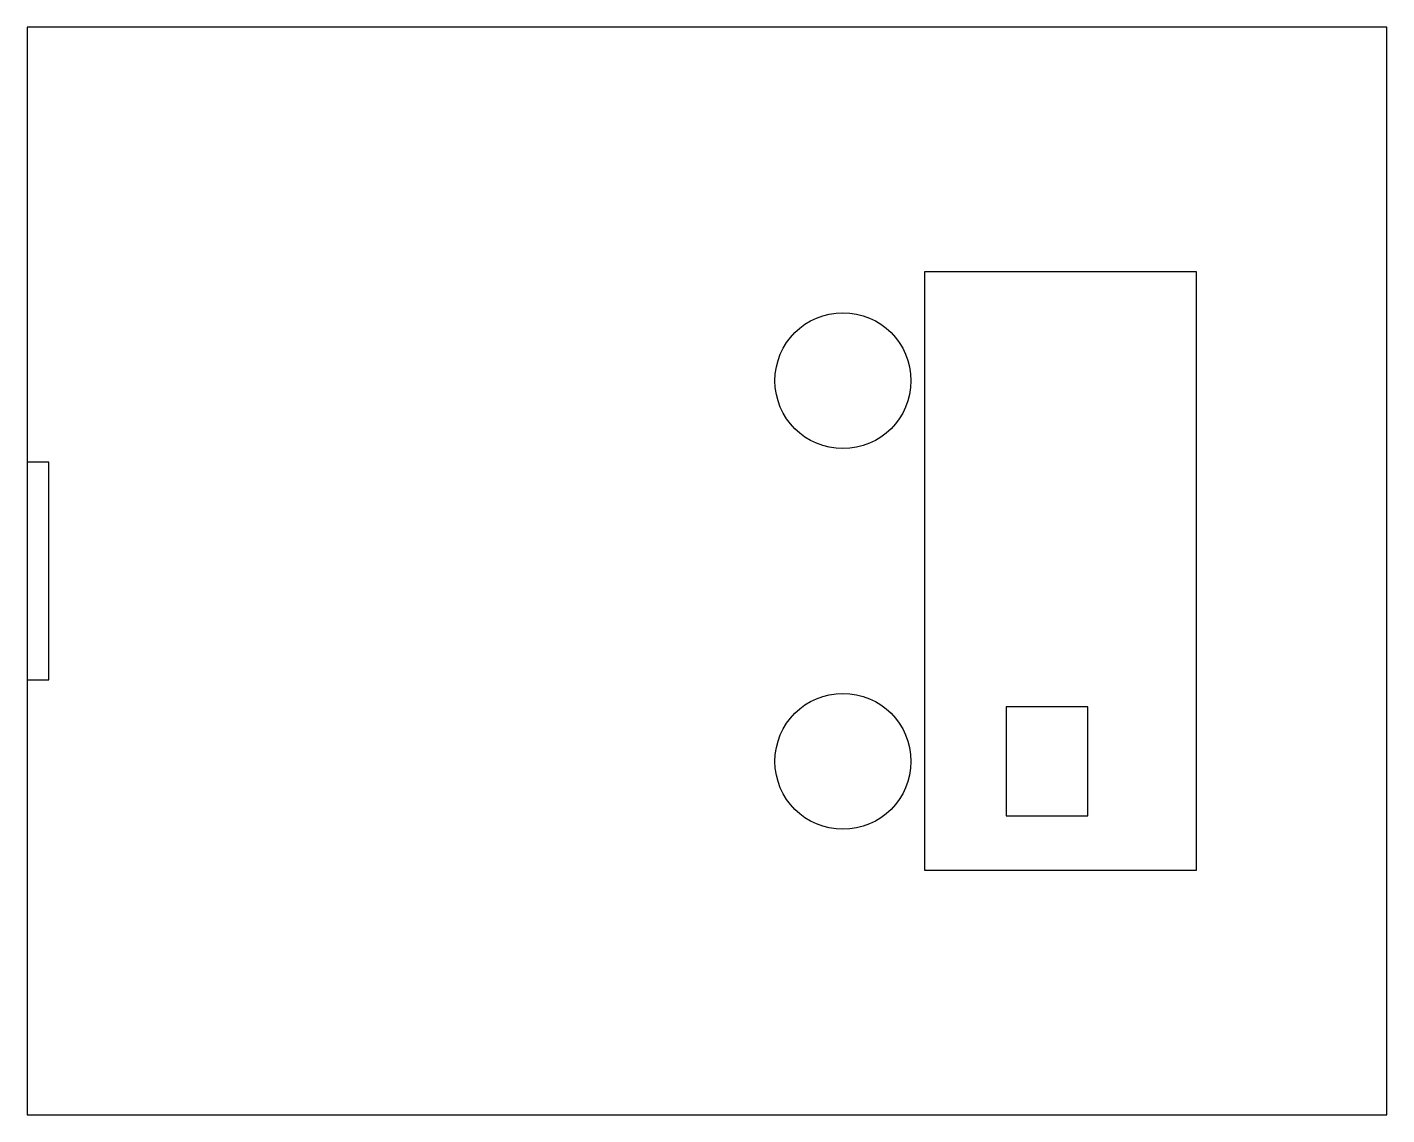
# Model space of a CAD drawing. Header units: millimetres. Extents: x 0 to 5000, y 0 to 4000.
import ezdxf

# ---------------------------------------------------------------- set-up
doc = ezdxf.new("R2010")
doc.units = ezdxf.units.MM

msp = doc.modelspace()

# ---------------------------------------------------------------- linework, layer by layer
at = {"layer": 'AMBIENTE'}
msp.add_lwpolyline([(0, 0), (5000, 0), (5000, 4000), (0, 4000)], close=True, dxfattribs=at)
at = {"layer": 'EQUIPAMENTO'}
msp.add_lwpolyline([(3600, 1100), (3900, 1100), (3900, 1500), (3600, 1500)], close=True, dxfattribs=at)
at = {"layer": 'INSUFLAMENTO'}
msp.add_lwpolyline([(0, 1600), (80, 1600), (80, 2400), (0, 2400)], close=True, dxfattribs=at)
at = {"layer": 'OBSTACULO'}
msp.add_lwpolyline([(3300, 900), (4300, 900), (4300, 3100), (3300, 3100)], close=True, dxfattribs=at)
at = {"layer": 'PESSOA'}
for centre in [(3000, 2700), (3000, 1300)]:
    msp.add_circle(centre, 250, dxfattribs=at)
at = {"layer": 'RETORNO'}
msp.add_lwpolyline([(0, 1600), (80, 1600), (80, 2400), (0, 2400)], close=True, dxfattribs=at)

doc.saveas('drawing.dxf')
